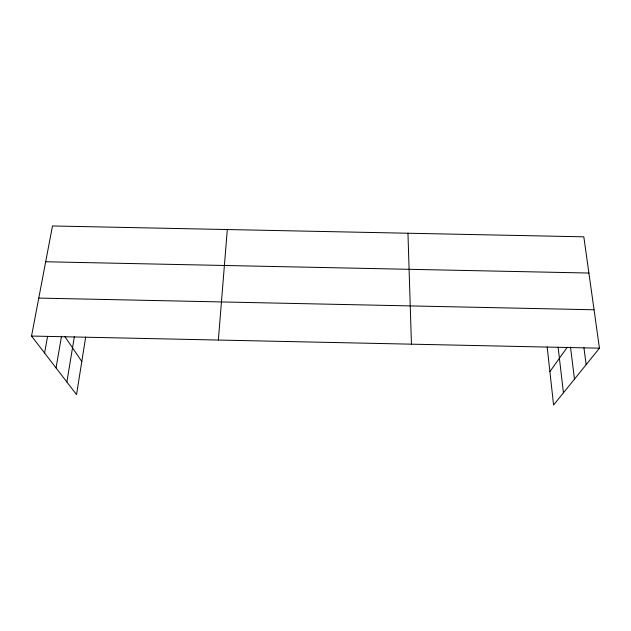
<?xml version="1.0" encoding="UTF-8"?>
<svg xmlns="http://www.w3.org/2000/svg" width="631" height="631" viewBox="0 0 631 631"><rect width="100%" height="100%" fill="white"/><g stroke="black" fill="none" stroke-linecap="round" stroke-linejoin="round"><path stroke-width="0.95" d="M218.358 340.046L227.31 229.534M85.674 337.049L76.548 394.612L31.55 336.055L52.491 225.969L583.817 236.822L599.45 348.186L553.576 405.031L547.172 346.9M66.87 382.023L74.348 336.765M56.041 367.928L61.515 336.236M44.58 353.013L47.593 336.362M549.893 371.596L567.332 347.184M45.684 261.77L588.904 273.034M38.775 298.092L594.055 309.774M31.55 336.055L599.45 348.186M64.796 336.449L81.793 361.508M583.943 347.823L586.16 364.655M570.511 347.105L574.47 379.136M558.104 347.097L563.436 392.821M407.957 233.225L411.444 344.171"/></g></svg>
